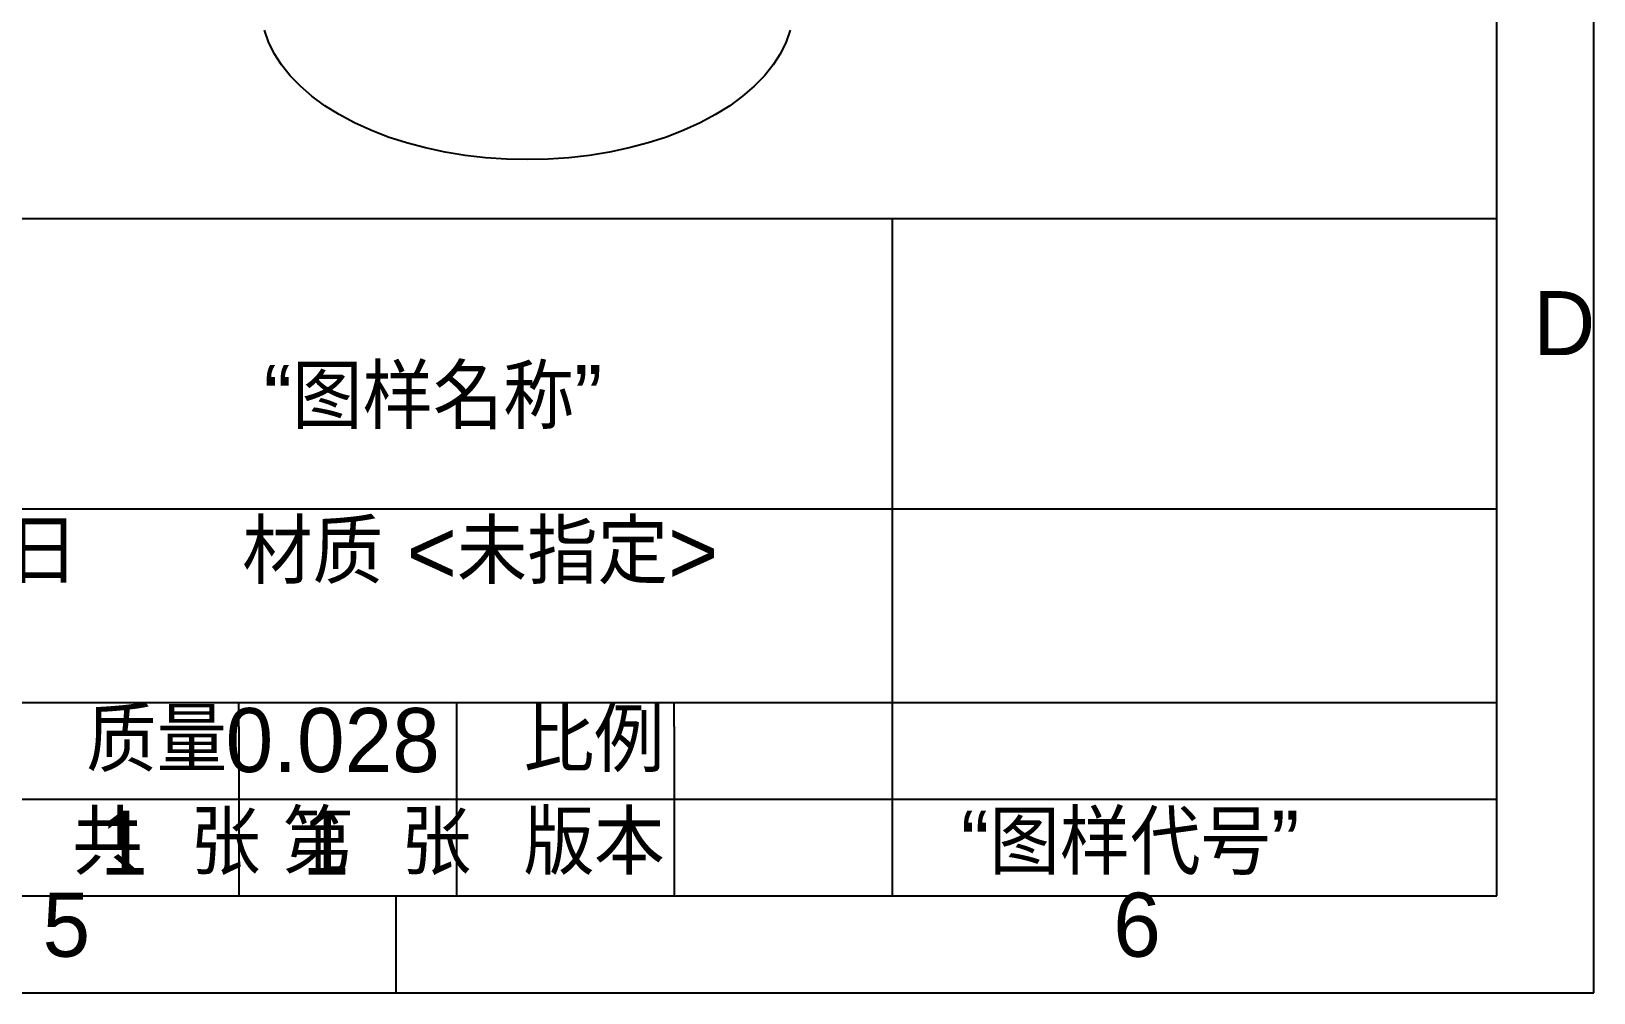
# Model space of a CAD drawing. Header units: millimetres. Extents: x 0 to 297, y 0 to 210.
# Drawn here: x 232.4 to 297, y 0.2 to 39.9 of the extents above; entities that cross this region are included whole.
import ezdxf

# ---------------------------------------------------------------- set-up
doc = ezdxf.new("R2010")
doc.units = ezdxf.units.MM
doc.layers.add('图框', color=7, linetype='Continuous')
doc.styles.add('SLDTEXTSTYLE0', font='', dxfattribs={"bigfont": 'bigfont'})
doc.styles.add('SLDTEXTSTYLE1', font='')
doc.styles.get('SLDTEXTSTYLE0').set_extended_font_data('汉仪长仿宋体')
doc.styles.get('SLDTEXTSTYLE1').set_extended_font_data('汉仪长仿宋体')

msp = doc.modelspace()

# ---------------------------------------------------------------- linework, layer by layer
at = {"color": 7, "linetype": 'Continuous', "lineweight": 25, "flags": 128}
msp.add_lwpolyline([(263.788873, 39.9759829), (263.6203704, 39.486951), (263.385923, 39.0070587), (263.0869762, 38.5392647), (262.7253731, 38.0864531), (262.3033431, 37.6514156), (261.8234882, 37.2368343), (261.2887669, 36.8452654), (260.7024759, 36.479123), (260.0682298, 36.1406644), (259.3899391, 35.8319763), (258.6717855, 35.554962), (257.9181968, 35.3113293), (257.1338191, 35.1025803), (256.3234882, 34.9300019), (255.4922003, 34.7946583), (254.6450804, 34.6973838), (253.7873513, 34.6387782), (252.9243013, 34.6192027), (252.0612512, 34.6387782), (251.2035222, 34.6973838), (250.3564023, 34.7946583), (249.5251144, 34.9300019), (248.7147835, 35.1025803), (247.9304058, 35.3113293), (247.1768171, 35.554962), (246.4586635, 35.8319763), (245.7803728, 36.1406644), (245.1461267, 36.479123), (244.5598357, 36.8452654), (244.0251144, 37.2368343), (243.5452595, 37.6514156), (243.1232295, 38.0864531), (242.7616264, 38.5392647), (242.4626796, 39.0070587), (242.2282322, 39.486951), (242.0597296, 39.9759829)], dxfattribs=at)
at = {"layer": '图框'}
for p, q in [((297, 0.1898854), (297, 210.1898854)), ((241, 11.1898854), (241, 12.1898854)), ((259, 11.1898854), (259, 12.1898854)), ((241, 11.1898854), (241, 4.1898854)), ((259, 11.1898854), (259, 4.1898854)), ((247.5, 0.1898854), (247.5, 4.1898854)), ((0, 0.1898854), (297, 0.1898854))]:
    msp.add_line(p, q, dxfattribs=at)
at = {"layer": '图框', "linetype": 'Continuous', "lineweight": 25}
msp.add_line((293, 4.1898854), (293, 206.1898854), dxfattribs=at)
at = {"layer": '图框', "lineweight": 25}
for p, q in [((182, 32.1898854), (293, 32.1898854)), ((268, 32.1898854), (268, 4.1898854)), ((182, 20.1898854), (293, 20.1898854)), ((182, 12.1898854), (293, 12.1898854)), ((250, 12.1898854), (250, 4.1898854)), ((209.8897139, 8.1898854), (293, 8.1898854)), ((0, 4.1898854), (293, 4.1898854))]:
    msp.add_line(p, q, dxfattribs=at)

# ---------------------------------------------------------------- texts
at = {"layer": '图框'}
for s, insert, char_height, attachment_point, style in [('D', (295.7847982, 29.1863632), 2.6458333, 2, 'SLDTEXTSTYLE1'), ('“图样名称”', (249.0261416, 26.1304851), 2.64583333, 2, 'SLDTEXTSTYLE0'), ('年 月 日', (229.0076642, 19.7313853), 2.64583333, 2, 'SLDTEXTSTYLE0'), ('材质 <未指定>', (250.9768311, 19.7313853), 2.64583333, 2, 'SLDTEXTSTYLE0'), ('质量', (237.604791, 11.955898), 2.64583333, 2, 'SLDTEXTSTYLE0'), ('0.028', (240.4566204, 11.955898), 2.64583333, 1, 'SLDTEXTSTYLE1'), ('比例', (255.6860482, 11.955898), 2.64583333, 2, 'SLDTEXTSTYLE0'), ('共  张 ', (238.008941, 7.7093879), 2.64583333, 2, 'SLDTEXTSTYLE0'), ('第  张', (246.7180524, 7.7093879), 2.64583333, 2, 'SLDTEXTSTYLE0'), ('版本', (255.6860482, 7.7093879), 2.64583333, 2, 'SLDTEXTSTYLE0'), ('“图样代号”', (270.8413439, 7.7093879), 2.64583333, 1, 'SLDTEXTSTYLE0'), ('1', (235.2749247, 7.7093879), 2.6458333, 1, 'SLDTEXTSTYLE1'), ('1', (243.6150616, 7.7093879), 2.6458333, 1, 'SLDTEXTSTYLE1'), ('5', (233.8748264, 4.3256269), 2.6458333, 2, 'SLDTEXTSTYLE1'), ('6', (278.1248264, 4.3256269), 2.6458333, 2, 'SLDTEXTSTYLE1')]:
    msp.add_mtext(s, dxfattribs=dict(at, insert=insert, char_height=char_height, attachment_point=attachment_point, style=style))

doc.saveas('drawing.dxf')
